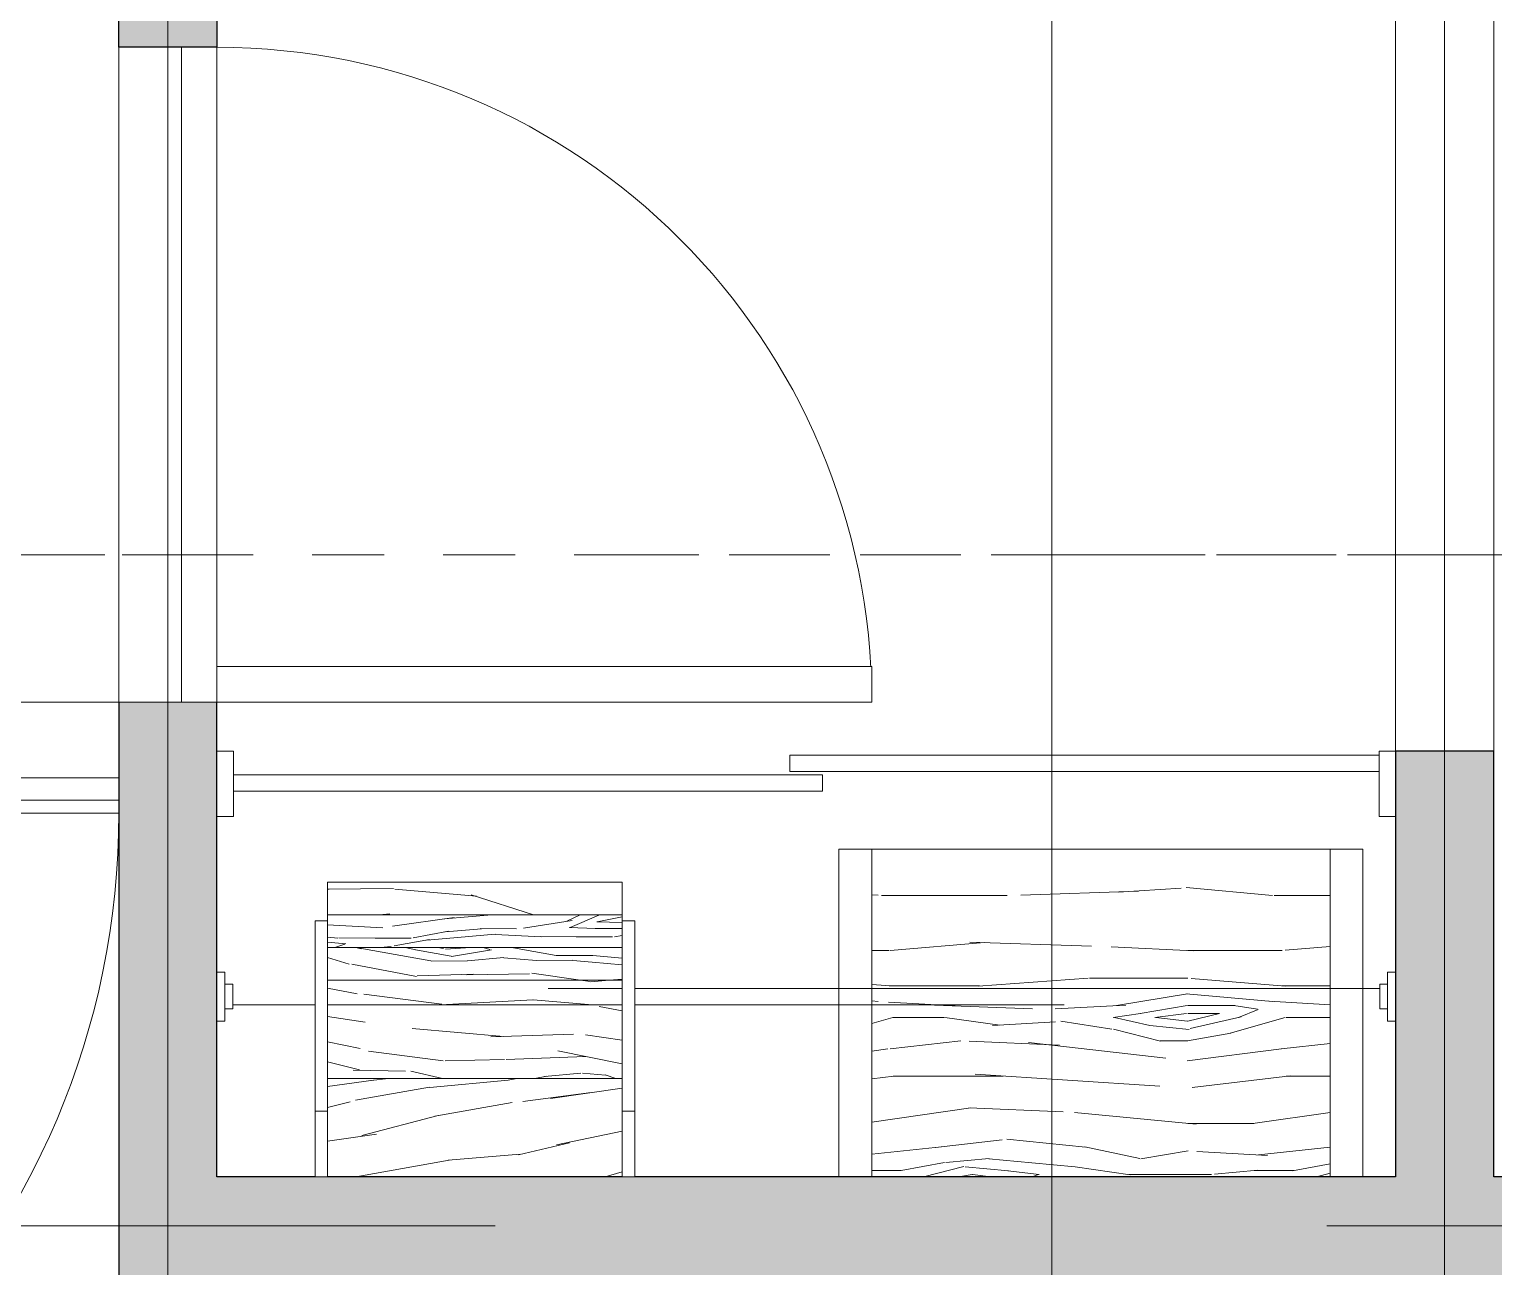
# Model space of a CAD drawing. Header units: metres. Extents: x -54 to 264, y -14 to 31.
# Drawn here: x 38.434 to 40.671, y 7.913 to 9.803 of the extents above; entities that cross this region are included whole.
import ezdxf
from ezdxf.enums import TextEntityAlignment as Align

# ---------------------------------------------------------------- set-up
doc = ezdxf.new("R2010")
doc.units = ezdxf.units.M
doc.header["$LTSCALE"] = 0.001
for name, pattern in [('CENTERX2', [101.6, 63.5, -12.7, 12.7, -12.7]), ('DIVIDEX2', [63.5, 25.4, -12.7, 0, -12.7, 0, -12.7]), ('HIDDENX2', [19.05, 12.7, -6.35])]:
    doc.linetypes.add(name, pattern=pattern)
doc.layers.get('0').update_dxf_attribs({"lineweight": 13, "true_color": 0x000000})
for name, color, linetype, lineweight, true_color in [('Jach-Anotaciones-CalidaddeLínea  0.13', 7, 'Continuous', 13, 0x000000), ('Jach-Anotaciones-CalidaddeLínea 0.09', 7, 'Continuous', 9, 0x000000), ('Jach-Anotaciones-Hatch-Lum30%', 7, 'Continuous', 9, 0xb3b3b3), ('Jach-Anotaciones-Hatch-Lum50%', 9, 'Continuous', 13, 0x808080), ('Jach-Anotaciones-Hatch-Lum80%', 250, 'Continuous', 13, 0x333333), ('JACH-Anotaciones-Lineas-CORTE', 7, 'DIVIDEX2', 18, 0x000000), ('JACH-Anotaciones-Lineas-CORTE @ 0.05', 7, 'DIVIDEX2', 18, 0x000000), ('JACH-Anotaciones-Lineas-CORTE @ 0.075', 7, 'DIVIDEX2', 18, 0x000000), ('JACH-Anotaciones-Lineas-EJES', 7, 'CENTERX2', 9, 0x666666), ('Jach-Anotaciones-LineasDetalle0.09mm', 7, 'Continuous', 15, 0x000000), ('Jach-Anotaciones-LineasDetalle0.15mm', 7, 'Continuous', 15, 0x000000), ('Jach-Anotaciones-LineasDetalle0.18mm', 7, 'Continuous', 18, 0x000000), ('Jach-Anotaciones-LineasDetalle0.20mm', 7, 'Continuous', 20, 0x000000), ('JACH-Arq-Lineas-Proyeccion', 250, 'HIDDENX2', 13, 0x333333), ('JACH-Arq-Líneas-ProyeccionCerramientos', 7, 'HIDDENX2', 13, 0x000000), ('JACH-Arq-Muros01-Carga', 7, 'Continuous', 25, 0x000000), ('JACH-Arq-Puertas01-', 7, 'Continuous', 13, 0x404040)]:
    doc.layers.add(name, color=color, linetype=linetype, lineweight=lineweight, true_color=true_color)
doc.styles.add('01c-Arial-JACH(3mm)', font='arial.ttf', dxfattribs={"height": 3})
pattern_1 = [(164.6952, (-15.714964, -62.09431), (-2.945006925, 0.759562067), [0.0559015, -5.534268]), (175, (-15.7689, -62.07956), (-0.5416752, -0.4545195), [0.055, -0.445]), (193.4349, (-15.82367, -62.07476), (-1.03977272, -0.4109408), [0.047434, -1.5337045]), (347.875, (-15.86981, -62.085784), (-3.443103836, 0.80314161), [0.0403115, -3.9908175]), (349.8056, (-15.830398, -62.09425), (-4.93739616, 0.933873713), [0.055227, -5.4674535]), (9.0362, (-15.77604, -62.10403), (1.5378701, 0.36736274), [0.0618465, -1.999706]), (184.4623, (-15.75481, -62.09083), (-2.53406492, -0.28020703), [0.030414, -3.0109675]), (168.6598, (-15.785133, -62.09319), (3.941200555, -0.84672108), [0.045277, -4.4824155]), (0.7106, (-15.829526, -62.08429), (4.526453783, 0.105897187), [0.0502495, -4.9746885]), (343.6901, (-15.77928, -62.08367), (-1.948812, 0.67240769), [0.025495, -2.5240145]), (169.8056, (-15.6697, -62.093253), (4.93739616, -0.933873713), [0.055227, -5.4674535]), (163.6901, (-15.72405, -62.08348), (1.948812, -0.67240769), [0.05099, -2.4985195]), (175, (-15.773, -62.06916), (-0.5416752, -0.4545195), [0.06, -0.44]), (195.556, (-15.832764, -62.06393), (-2.577643232, -0.778303267), [0.04272, -4.229282]), (178.8141, (-15.87392, -62.075386), (-7.016940697, 0.111989771), [0.0751665, -7.4414815]), (169.8056, (-15.94907, -62.07383), (4.93739616, -0.933873713), [0.055227, -5.4674535]), (175, (-16.0034, -62.06406), (-0.5416752, -0.4545195), [0.055, -0.445]), (180.1944, (-15.56012, -62.10284), (-5.024551487, -0.062316228), [0.055227, -5.4674535]), (169.8056, (-15.615344, -62.10303), (4.93739616, -0.933873713), [0.055227, -5.4674535]), (175, (-15.561, -62.1128), (-0.5416752, -0.4545195), [0.03, -0.47]), (180.1944, (-15.590875, -62.110188), (-5.024551487, -0.062316228), [0.055227, -5.4674535]), (175, (-15.6461, -62.1104), (-0.5416752, -0.4545195), [0.05, -0.45]), (185.3048, (-15.69591, -62.106017), (3.03216222, 0.236627526), [0.0559015, -5.534268]), (180.1944, (-15.751574, -62.111186), (-5.024551487, -0.062316228), [0.055227, -5.4674535]), (169.8056, (-15.8068, -62.111373), (4.93739616, -0.933873713), [0.055227, -5.4674535]), (169.8056, (-15.861155, -62.1016), (4.93739616, -0.933873713), [0.055227, -5.4674535]), (166.8699, (-15.91551, -62.091824), (2.94500614, -0.759564247), [0.0707105, -3.464823]), (175, (-15.98437, -62.07576), (-0.5416752, -0.4545195), [0.075, -0.425]), (162.4712, (-15.9383, -61.778646), (-2.44690905, 0.715986522), [0.0460975, -4.5636745]), (169.2894, (-15.98226, -61.76476), (4.439297926, -0.89029882), [0.0502495, -4.9746885]), (183.1301, (-15.9383, -61.778646), (-3.032161826, -0.23662981), [0.0353555, -3.5001785]), (184.4623, (-15.9736, -61.78058), (-2.53406492, -0.28020703), [0.0608275, -2.9805535]), (175, (-15.53615, -61.8289), (-0.5416752, -0.4545195), [0.06, -0.44]), (165.5377, (-15.59592, -61.82366), (2.44690934, -0.71598581), [0.030414, -3.0109675]), (16.8014, (-15.62537, -61.81606), (-1.53787005, -0.36736368), [0.026926, -2.6656565]), (7.9946, (-15.599595, -61.80828), (-4.570032161, -0.603992616), [0.0667085, -6.6041235]), (167.875, (-15.99309, -61.77385), (3.443103836, -0.80314161), [0.0403115, -3.9908175]), (182.125, (-15.99309, -61.77385), (-3.53025943, -0.193051377), [0.0403115, -3.9908175]), (175, (-15.5353, -61.8189), (-0.5416752, -0.4545195), [0.04, -0.46]), (9.0362, (-15.57513, -61.81544), (1.5378701, 0.36736274), [0.041231, -2.020322]), (171.6335, (-15.646167, -61.82428), (7.925978898, -1.195348722), [0.085147, -8.4295465]), (172.7094, (-15.730408, -61.811891), (11.910758755, -1.5439641523), [0.1251, -12.384896]), (178.1798, (-15.854497, -61.796016), (-8.511232665, 0.242730948), [0.090139, -8.9237395]), (184.4623, (-15.94459, -61.79315), (-2.53406492, -0.28020703), [0.0912415, -2.95014]), (185.3048, (-15.53223, -61.78406), (3.03216222, 0.236627526), [0.0559015, -5.534268]), (190.9454, (-15.58789, -61.789226), (2.035967326, 0.323785803), [0.072801, -3.567254]), (175, (-15.65937, -61.80305), (-0.5416752, -0.4545195), [0.065, -0.435]), (166.8699, (-15.72412, -61.797384), (2.94500614, -0.759564247), [0.0707105, -3.464823]), (178.5763, (-15.792982, -61.78132), (-7.515038028, 0.155575374), [0.080156, -7.9354535]), (166.2538, (-15.873113, -61.77933), (-3.443103058, 0.80314451), [0.0657645, -6.5107085]), (160.9638, (-15.937, -61.7637), (1.45071453, -0.62883002), [0.0618465, -1.999706]), (175, (-15.99546, -61.74353), (-0.5416752, -0.4545195), [0.035, -0.465]), (349.8056, (-15.646167, -61.82428), (-4.93739616, 0.933873713), [0.1104535, -5.412227]), (170.2364, (-15.5392, -61.863754), (5.435493808, -0.977449758), [0.120416, -5.9003815]), (175, (-15.65787, -61.84333), (-0.5416752, -0.4545195), [0.115, -0.385]), (179.0856, (-15.772435, -61.83331), (-6.518843315, 0.068416912), [0.1403565, -6.8774775]), (175, (-15.91277, -61.83107), (-0.5416752, -0.4545195), [0.125, -0.375]), (182.125, (-15.53005, -61.759153), (-3.53025943, -0.193051377), [0.120934, -3.910195]), (181.3402, (-15.6509, -61.76364), (-4.028356435, -0.14947519), [0.090554, -4.4371385]), (172.5104, (-15.741429, -61.765755), (10.91456277, -1.456819395), [0.1151085, -11.395756]), (168.4802, (-15.855555, -61.750752), (12.8197973776, -2.6273164573), [0.176139, -17.437776]), (178.0128, (-15.558375, -62.082917), (-9.009330339, 0.2863022916), [0.0951315, -9.4180175]), (166.8699, (-15.65345, -62.07962), (2.94500614, -0.759564247), [0.106066, -3.429468]), (172.6141, (-15.756742, -62.055523), (11.4126621684, -1.5003798315), [0.120104, -11.890308]), (185.6197, (-15.87585, -62.040084), (5.56622614, 0.516842209), [0.081394, -8.058016]), (175, (-15.95685, -62.04805), (-0.5416752, -0.4545195), [0.1, -0.4]), (171.8202, (-15.563604, -62.142688), (8.424077703, -1.2389167225), [0.090139, -8.9237395]), (181.009, (-15.652826, -62.129863), (5.024551208, 0.062318306), [0.095525, -9.4569615]), (181.7098, (-15.748336, -62.131545), (4.526454243, 0.105893415), [0.085586, -8.473035]), (169.2894, (-15.833884, -62.1341), (4.439297926, -0.89029882), [0.100499, -4.924439]), (162.9052, (-15.932632, -62.11542), (4.395719409, -1.388398833), [0.071589, -7.0873215]), (184.4623, (-16.00106, -62.09438), (-2.53406492, -0.28020703), [0.0608275, -2.9805535]), (178.8141, (-15.555324, -62.04805), (-7.016940697, 0.111989771), [0.0751665, -7.4414815]), (162.1957, (-15.630475, -62.046494), (6.344530529, -2.060807961), [0.112805, -11.167709]), (175, (-15.7379, -62.012), (-0.5416752, -0.4545195), [0.125, -0.375]), (180.4403, (-15.862402, -62.001108), (5.5226485775, 0.0187374486), [0.105475, -10.4420365]), (181.7098, (-15.967874, -62.001918), (4.526454243, 0.105893415), [0.085586, -8.473035]), (175, (-15.56665, -62.17755), (-0.5416752, -0.4545195), [0.085, -0.415]), (183.1301, (-15.65133, -62.17015), (-3.032161826, -0.23662981), [0.1414215, -3.3941125]), (172.6141, (-15.792541, -62.177869), (11.4126621684, -1.5003798315), [0.120104, -11.890308]), (169.4725, (-15.911649, -62.162429), (-10.3728900808, 1.9113227895), [0.155724, -15.4166875]), (181.8428, (-15.526999, -61.724286), (8.554810709, 0.255374896), [0.125897, -12.4637815]), (175, (-15.65283, -61.72833), (-0.5416752, -0.4545195), [0.14, -0.36]), (171.3478, (-15.792298, -61.716133), (15.3538631005, -2.3471024252), [0.235478, -23.3123455]), (175, (-15.54225, -61.8986), (-0.5416752, -0.4545195), [0.12, -0.38]), (179.7636, (-15.661794, -61.88816), (-5.522648813, -0.018736505), [0.120416, -5.9003815]), (173.1524, (-15.782209, -61.887665), (14.899343078, -1.8054306911), [0.1550805, -15.352982]), (172.2737, (-15.936184, -61.869175), (9.91836943, -1.369652806), [0.105119, -10.406779]), (169.8056, (-15.549223, -61.978316), (4.93739616, -0.933873713), [0.1104535, -5.412227]), (175, (-15.65793, -61.95877), (-0.5416752, -0.4545195), [0.16, -0.34]), (176.9092, (-15.817324, -61.944822), (-14.4884015677, 0.7656488042), [0.1500835, -14.8582475]), (178.5763, (-15.96719, -61.93673), (-7.515038028, 0.155575374), [0.080156, -7.9354535])]

# ---------------------------------------------------------------- blocks, each defined once
blk = doc.blocks.new('*U70')
at = {"lineweight": 0, "ltscale": 100}
blk.add_wipeout([(-0.075, 0.17), (-0.075, -0.02), (1.125, -0.02), (1.125, 0.17)], dxfattribs=at).dxf.layer = 'Jach-Anotaciones-Hatch-Lum50%'
at = {"lineweight": 0}
blk.add_arc((-0.075, 0), 1.2, 270, 360, dxfattribs=at)
at = {"lineweight": 30}
blk.add_wipeout([(-0.021, 0), (-0.021, -1.2), (-0.075, -1.2), (-0.075, 0)], dxfattribs=at)
blk.add_lwpolyline([(-0.021, 0), (-0.021, -1.2), (-0.075, -1.2), (-0.075, 0)], close=True)
at = {"layer": 'Jach-Anotaciones-Hatch-Lum50%', "color": 9}
blk.add_lwpolyline([(-0.075, 0.054), (1.125, 0.054), (1.125, 0), (-0.075, 0)], close=True, dxfattribs=at)
blk = doc.blocks.new('*U66')
at = {"lineweight": 0, "ltscale": 100}
blk.add_wipeout([(-0.095, 0), (0.095, 0), (0.095, -1), (-0.095, -1)], dxfattribs=at).dxf.layer = 'Jach-Anotaciones-Hatch-Lum50%'
at = {"lineweight": 0}
blk.add_arc((0.075, 0), 1, 270, 360, dxfattribs=at)
at = {"lineweight": 30}
blk.add_wipeout([(0.075, -0.054), (1.075, -0.054), (1.075, 0), (0.075, 0)], dxfattribs=at)
blk.add_lwpolyline([(0.075, -0.054), (1.075, -0.054), (1.075, 0), (0.075, 0)], close=True)
at = {"layer": 'Jach-Anotaciones-Hatch-Lum50%', "color": 9}
blk.add_lwpolyline([(0.021, 0), (0.021, -1), (0.075, -1), (0.075, 0)], close=True, dxfattribs=at)
blk = doc.blocks.new('*U298')
at = {"linetype": 'DIVIDEX2', "lineweight": 0, "ltscale": 100}
blk.add_lwpolyline([(-772.495, 0), (50.688, 0)], dxfattribs=at)
at = {"lineweight": 0, "ltscale": 100, "style": '01c-Arial-JACH(3mm)'}
for tag, p in [('JACH-SECCIONMURO', (-777.995, 2.109)), ('NO.DEPLANO', (-777.995, -1.994))]:
    blk.add_attdef(tag, text='', height=3, dxfattribs=at).set_placement(p, align=Align.MIDDLE_CENTER)
blk = doc.blocks.new('*U645')
at = {"layer": 'JACH-Anotaciones-Lineas-CORTE @ 0.05', "xscale": 0.05, "yscale": 0.05, "zscale": 0.05}
blk.add_blockref('*U298', (50.9401, 9), dxfattribs=at)
at = {"layer": 'JACH-Anotaciones-Lineas-CORTE @ 0.075', "xscale": 0.075, "yscale": 0.075, "zscale": 0.075}
blk.add_blockref('*U298', (50.9401, 9), dxfattribs=at)

msp = doc.modelspace()

# ---------------------------------------------------------------- hatches: boundary and pattern name
at = {"layer": 'Jach-Anotaciones-Hatch-Lum50%', "ltscale": 100}
h = msp.add_hatch(dxfattribs=at)
h.set_pattern_fill('WOOD7', color=256, scale=0.6, angle=360, pattern_type=2)
h.set_pattern_definition([(349.6952, (96.18607, 24.843796), (3.600000577, -0.599996925), [0.067082, -6.6411216]), (360, (96.2521, 24.8318), (0.6, 0.6), [0.066, -0.534]), (18.4349, (96.31807, 24.8318), (1.20000026, 0.59999904), [0.056921, -1.8404454]), (172.875, (96.37207, 24.849796), (4.20000023, -0.59999897), [0.048374, -4.788981]), (174.8056, (96.32407, 24.855796), (6.0000004, -0.599997135), [0.0662724, -6.560944]), (194.0362, (96.25807, 24.8618), (-1.80000033, -0.59999883), [0.074216, -2.399647]), (9.4623, (96.23407, 24.8438), (3.00000046, 0.59999888), [0.036497, -3.613161]), (353.6598, (96.27007, 24.849796), (-4.79999964, 0.60000095), [0.0543324, -5.3788986]), (185.7106, (96.32407, 24.843796), (-5.399999654, -0.60000079), [0.0602994, -5.969626]), (168.6901, (96.26407, 24.8378), (2.40000045, -0.59999858), [0.030594, -3.0288174]), (354.8056, (96.13207, 24.837796), (-6.0000004, 0.599997135), [0.0662724, -6.560944]), (348.6901, (96.19807, 24.8318), (-2.40000045, 0.59999858), [0.061188, -2.9982234]), (360, (96.2581, 24.8198), (0.6, 0.6), [0.072, -0.528]), (20.556, (96.33007, 24.819796), (3.00000111, 1.1999976), [0.051264, -5.0751384]), (3.8141, (96.378072, 24.837796), (8.399999605, 0.600003674), [0.0902, -8.929778]), (354.8056, (96.46807, 24.843796), (-6.0000004, 0.599997135), [0.0662724, -6.560944]), (360, (96.5341, 24.8378), (0.6, 0.6), [0.066, -0.534]), (5.1944, (96.00007, 24.837796), (6.0000004, 0.599997135), [0.0662724, -6.560944]), (354.8056, (96.06607, 24.843796), (-6.0000004, 0.599997135), [0.0662724, -6.560944]), (360, (96.0001, 24.8498), (0.6, 0.6), [0.036, -0.564]), (5.1944, (96.03607, 24.849796), (6.0000004, 0.599997135), [0.0662724, -6.560944]), (360, (96.1021, 24.8558), (0.6, 0.6), [0.06, -0.54]), (10.3048, (96.16207, 24.855796), (-3.600000577, -0.599996925), [0.067082, -6.6411216]), (5.1944, (96.22807, 24.867796), (6.0000004, 0.599997135), [0.0662724, -6.560944]), (354.8056, (96.29407, 24.873796), (-6.0000004, 0.599997135), [0.0662724, -6.560944]), (354.8056, (96.36007, 24.867796), (-6.0000004, 0.599997135), [0.0662724, -6.560944]), (351.8699, (96.42607, 24.8618), (-3.59999987, 0.59999961), [0.0848526, -4.1577876]), (360, (96.5101, 24.8498), (0.6, 0.6), [0.09, -0.51]), (347.4712, (96.48607, 24.489796), (3.00000019, -0.59999976), [0.055317, -5.4764094]), (354.2894, (96.54007, 24.477796), (-5.399999654, 0.60000079), [0.0602994, -5.969626]), (8.1301, (96.48607, 24.4898), (3.59999987, 0.59999961), [0.0424266, -4.200214]), (9.4623, (96.52807, 24.4958), (3.00000046, 0.59999888), [0.072993, -3.576664]), (360, (96.0001, 24.5078), (0.6, 0.6), [0.072, -0.528]), (350.5377, (96.07207, 24.5078), (-3.00000046, 0.59999888), [0.036497, -3.613161]), (201.8014, (96.10807, 24.5018), (1.80000016, 0.59999995), [0.032311, -3.198788]), (192.9946, (96.078072, 24.489796), (5.40000046, 1.199998547), [0.08005, -7.924948]), (352.875, (96.55207, 24.489796), (-4.20000023, 0.59999897), [0.048374, -4.788981]), (7.125, (96.55207, 24.489796), (4.20000023, 0.59999897), [0.048374, -4.788981]), (360, (96.0001, 24.4958), (0.6, 0.6), [0.048, -0.552]), (194.0362, (96.04807, 24.4958), (-1.80000033, -0.59999883), [0.049477, -2.4243864]), (356.6335, (96.132072, 24.513796), (-9.599999593, 0.600006578), [0.1021764, -10.115456]), (357.7094, (96.234072, 24.507796), (-14.4000000775, 0.599997452), [0.15012, -14.861875]), (3.1798, (96.384072, 24.501796), (10.200000302, 0.599994625), [0.108167, -10.7084874]), (9.4623, (96.49207, 24.5078), (3.00000046, 0.59999888), [0.10949, -3.540168]), (10.3048, (96.00007, 24.453796), (-3.600000577, -0.599996925), [0.067082, -6.6411216]), (15.9454, (96.06607, 24.4658), (-2.40000008, -0.59999993), [0.087361, -4.280705]), (360, (96.1501, 24.4898), (0.6, 0.6), [0.078, -0.522]), (351.8699, (96.22807, 24.4898), (-3.59999987, 0.59999961), [0.0848526, -4.1577876]), (3.5763, (96.312072, 24.477796), (9.000000393, 0.59999443), [0.096187, -9.522544]), (351.2538, (96.408072, 24.483796), (4.199999602, -0.600002518), [0.0789174, -7.81285]), (345.9638, (96.48607, 24.4718), (-1.80000033, 0.59999883), [0.074216, -2.399647]), (360, (96.5581, 24.4538), (0.6, 0.6), [0.042, -0.558]), (174.8056, (96.13207, 24.513796), (6.0000004, -0.599997135), [0.132544, -6.4946724]), (355.2364, (96.00007, 24.549796), (-6.600000568, 0.59999492), [0.144499, -7.080458]), (360, (96.1441, 24.5378), (0.6, 0.6), [0.138, -0.462]), (4.0856, (96.282072, 24.537796), (7.80000009, 0.59999768), [0.168428, -8.252973]), (360, (96.4501, 24.5498), (0.6, 0.6), [0.15, -0.45]), (7.125, (96.00007, 24.423796), (4.20000023, 0.59999897), [0.145121, -4.692234]), (6.3402, (96.14407, 24.441796), (4.79999964, 0.60000095), [0.108665, -5.324566]), (357.5104, (96.252072, 24.453796), (-13.199999688, 0.600010719), [0.13813, -13.674907]), (353.4802, (96.390072, 24.447796), (-15.5999998745, 1.799999715), [0.211367, -20.925331]), (3.0128, (96.000072, 24.813796), (10.800000007, 0.600002463), [0.114158, -11.301621]), (351.8699, (96.11407, 24.8198), (-3.59999987, 0.59999961), [0.127279, -4.1153616]), (357.6141, (96.240072, 24.801796), (-13.800000314, 0.599989662), [0.144125, -14.2683696]), (10.6197, (96.384072, 24.795796), (-6.599999043, -1.20000485), [0.097673, -9.669619]), (360, (96.4801, 24.8138), (0.6, 0.6), [0.12, -0.48]), (356.8202, (96.000072, 24.885796), (-10.200000302, 0.599994625), [0.108167, -10.7084874]), (6.009, (96.108072, 24.879796), (-5.99999985, -0.59999959), [0.11463, -11.348354]), (6.7098, (96.222072, 24.891796), (-5.400000599, -0.599996329), [0.102703, -10.167642]), (354.2894, (96.32407, 24.903796), (-5.399999654, 0.60000079), [0.120599, -5.909327]), (347.9052, (96.444072, 24.891796), (-5.39999916, 1.20000404), [0.085907, -8.504786]), (9.4623, (96.52807, 24.8738), (3.00000046, 0.59999888), [0.072993, -3.576664]), (3.8141, (96.000072, 24.771796), (8.399999605, 0.600003674), [0.0902, -8.929778]), (347.1957, (96.090072, 24.777796), (-7.799998708, 1.800004433), [0.135366, -13.401251]), (360, (96.2221, 24.7478), (0.6, 0.6), [0.15, -0.45]), (5.4403, (96.372072, 24.747796), (-6.600000187, -0.599996023), [0.12657, -12.530444]), (6.7098, (96.498072, 24.759796), (-5.400000599, -0.599996329), [0.102703, -10.167642]), (360, (96.0001, 24.9278), (0.6, 0.6), [0.102, -0.498]), (8.1301, (96.10207, 24.9278), (3.59999987, 0.59999961), [0.169706, -4.072935]), (357.6141, (96.270072, 24.951796), (-13.800000314, 0.599989662), [0.144125, -14.2683696]), (354.4725, (96.414072, 24.945796), (12.6000010316, -1.199991228), [0.186869, -18.500025]), (6.8428, (96.000072, 24.381796), (-10.199999619, -1.200004799), [0.1510764, -14.956538]), (360, (96.1501, 24.3998), (0.6, 0.6), [0.168, -0.432]), (356.3478, (96.318072, 24.399796), (-18.6000005653, 1.199992379), [0.2825736, -27.9748146]), (360, (96.0001, 24.5918), (0.6, 0.6), [0.144, -0.456]), (4.7636, (96.14407, 24.591796), (6.600000568, 0.59999492), [0.144499, -7.080458]), (358.1524, (96.288072, 24.603796), (-18.0000002786, 0.599996604), [0.1860966, -18.4235784]), (357.2737, (96.474072, 24.597796), (-12.000000177, 0.59999761), [0.126143, -12.488135]), (354.8056, (96.00007, 24.687796), (-6.0000004, 0.599997135), [0.132544, -6.4946724]), (360, (96.1321, 24.6758), (0.6, 0.6), [0.192, -0.408]), (1.9092, (96.324072, 24.675796), (17.399999419, 0.6000145446), [0.1801, -17.829897]), (3.5763, (96.504072, 24.681796), (9.000000393, 0.59999443), [0.096187, -9.522544])])
h.paths.add_polyline_path([(39.7209, 8.05), (40.4209, 8.05), (40.4209, 8.55), (39.7209, 8.55)])
at = {"layer": 'Jach-Anotaciones-Hatch-Lum80%', "ltscale": 100}
h = msp.add_hatch(color=256, dxfattribs=at)
h.dxf.hatch_style = 1
h.paths.add_polyline_path([(38.7209, 9.85), (38.7209, 9.775), (38.5709, 9.775), (38.5709, 9.85), (38.5709, 11.8), (38.5709, 12.675), (38.7209, 12.675), (38.7209, 11.95), (40.5209, 11.95), (40.5209, 12.6), (40.6709, 12.6), (40.6709, 11.95), (44.2209, 11.95), (44.2209, 12.6), (44.5209, 12.6), (44.5209, 12.45), (44.3709, 12.45), (44.3709, 10), (44.5209, 10), (44.5209, 9.85), (44.2209, 9.85), (44.2209, 11.8), (40.6709, 11.8), (40.6709, 9.85), (40.5209, 9.85), (40.5209, 11.8), (38.7209, 11.8), (38.7209, 10), (39.7209, 10), (39.7209, 9.85)])
h = msp.add_hatch(color=256, dxfattribs=at)
h.dxf.hatch_style = 1
h.paths.add_polyline_path([(44.2209, 8.7), (44.2209, 8.05), (40.6709, 8.05), (40.6709, 8.7), (40.5209, 8.7), (40.5209, 8.05), (38.7209, 8.05), (38.7209, 8.775), (38.5709, 8.775), (38.5709, 7.9), (39.9209, 7.9), (39.9209, 6.7), (38.5709, 6.7), (38.5709, 6.55), (40.0709, 6.55), (40.0709, 7.9), (41.2709, 7.9), (41.2709, 6.55), (41.4209, 6.55), (41.4209, 7.9), (44.2209, 7.9), (44.2209, 5.4), (42.4709, 5.4), (42.4709, 6.7), (42.3209, 6.7), (42.3209, 4.55), (42.4709, 4.55), (42.4709, 5.25), (44.2209, 5.25), (44.2209, 2.8), (42.3209, 2.8), (42.3209, 2.65), (44.2209, 2.65), (44.2209, 0.2), (37.3709, 0.2), (37.3709, 2.65), (37.3709, 2.8), (37.3709, 4.6), (38.7209, 4.6), (38.7209, 5.4), (38.5709, 5.4), (38.5709, 5.325), (38.5709, 4.75), (37.3709, 4.75), (37.3709, 8.775), (37.2209, 8.775), (37.2209, 8.05), (32.8209, 8.05), (32.8209, 8.775), (32.6709, 8.775), (32.6709, 8.625), (32.6709, 7.2), (32.9709, 7.2), (32.9709, 7.9), (37.2209, 7.9), (37.2209, 0.05), (44.3709, 0.05), (44.3709, 8.55), (45.2709, 8.55), (45.2709, 8.7)])

# ---------------------------------------------------------------- linework, layer by layer
at = {"layer": 'Jach-Anotaciones-CalidaddeLínea 0.09', "ltscale": 100}
for points in [[(39.7209, 8.55), (39.6709, 8.55), (39.6709, 8.05), (39.7209, 8.05)], [(39.7209, 8.05), (40.4209, 8.05), (40.4209, 8.55), (39.7209, 8.55)], [(40.4209, 8.55), (40.4709, 8.55), (40.4709, 8.05), (40.4209, 8.05)]]:
    msp.add_lwpolyline(points, close=True, dxfattribs=at)
at = {"layer": 'JACH-Anotaciones-Lineas-EJES', "ltscale": 100}
for points in [[(39.9959, -2.375), (39.9959, 25.89)], [(40.5959, -2.4024), (40.5959, 25.8879)]]:
    msp.add_lwpolyline(points, dxfattribs=at)
at = {"layer": 'Jach-Anotaciones-LineasDetalle0.09mm', "ltscale": 100}
for points in [[(38.7209, 8.7), (38.7459, 8.7), (38.7459, 8.6), (38.7209, 8.6)], [(40.5209, 8.7), (40.4959, 8.7), (40.4959, 8.6), (40.5209, 8.6)]]:
    msp.add_lwpolyline(points, close=True, dxfattribs=at)
at = {"layer": 'Jach-Anotaciones-LineasDetalle0.18mm', "ltscale": 100}
for points in [[(39.5959, 8.694), (40.4959, 8.694), (40.4959, 8.669), (39.5959, 8.669)], [(39.6459, 8.664), (38.7459, 8.664), (38.7459, 8.639), (39.6459, 8.639)]]:
    msp.add_lwpolyline(points, close=True, dxfattribs=at)
at = {"layer": 'JACH-Arq-Lineas-Proyeccion', "linetype": 'HIDDENX2', "ltscale": 100}
for points in [[(38.7329, 8.2875), (38.7329, 8.3625), (38.7209, 8.3625), (38.7209, 8.2875)], [(38.7449, 8.3063), (38.7449, 8.3438), (38.7329, 8.3438), (38.7329, 8.3063)], [(40.4969, 8.3063), (40.4969, 8.3438), (40.5089, 8.3438), (40.5089, 8.3063)], [(40.5089, 8.2875), (40.5089, 8.3625), (40.5209, 8.3625), (40.5209, 8.2875)]]:
    msp.add_lwpolyline(points, close=True, dxfattribs=at)
at = {"layer": 'JACH-Arq-Lineas-Proyeccion', "ltscale": 100}
msp.add_lwpolyline([(40.4969, 8.3375), (38.7449, 8.3375), (38.7449, 8.3125), (40.4969, 8.3125)], close=True, dxfattribs=at)
at = {"layer": 'JACH-Arq-Líneas-ProyeccionCerramientos', "lineweight": 0, "ltscale": 100}
msp.add_lwpolyline([(40.5209, 9.85), (40.6709, 9.85), (40.6709, 8.7), (40.5209, 8.7)], close=True, dxfattribs=at)
at = {"layer": 'JACH-Arq-Muros01-Carga', "color": 3, "ltscale": 100}
msp.add_lwpolyline([(44.5209, 9.85), (44.2209, 9.85), (44.2209, 11.8), (40.6709, 11.8), (40.6709, 9.85), (40.5209, 9.85), (40.5209, 11.8), (38.7209, 11.8), (38.7209, 10), (39.7209, 10), (39.7209, 9.85), (38.7209, 9.85), (38.7209, 9.775), (38.5709, 9.775), (38.5709, 9.85), (38.5709, 11.8), (38.5709, 12.675)], dxfattribs=at)
at = {"layer": 'JACH-Arq-Puertas01-', "lineweight": 0, "ltscale": 100}
for points in [[(39.5959, 8.694), (40.4959, 8.694), (40.4959, 8.669), (39.5959, 8.669)], [(38.7459, 8.664), (39.6459, 8.664), (39.6459, 8.639), (38.7459, 8.639)]]:
    msp.add_lwpolyline(points, close=True, dxfattribs=at)

# ---------------------------------------------------------------- next in the draw order: block references
at = {"layer": 'JACH-Arq-Puertas01-', "ltscale": 100}
msp.add_blockref('*U70', (37.4459, 8.605), dxfattribs=at)

# ---------------------------------------------------------------- next in the draw order: linework, layer by layer
at = {"layer": 'JACH-Anotaciones-Lineas-EJES', "ltscale": 100}
msp.add_lwpolyline([(22.6359, 7.975), (52.1472, 7.975)], dxfattribs=at)
at = {"layer": 'JACH-Arq-Líneas-ProyeccionCerramientos', "lineweight": 0, "ltscale": 100}
msp.add_lwpolyline([(37.3709, 8.625), (38.5709, 8.625)], dxfattribs=at)
at = {"layer": 'JACH-Arq-Muros01-Carga', "color": 3, "ltscale": 100}
msp.add_lwpolyline([(44.3709, 0.05), (44.3709, 8.55), (45.2709, 8.55), (45.2709, 8.7), (44.2209, 8.7), (44.2209, 8.05), (40.6709, 8.05), (40.6709, 8.7), (40.5209, 8.7), (40.5209, 8.05), (38.7209, 8.05), (38.7209, 8.775), (38.5709, 8.775), (38.5709, 7.9)], dxfattribs=at)

# ---------------------------------------------------------------- next in the draw order: block references
at = {"layer": 'JACH-Arq-Puertas01-', "ltscale": 100, "xscale": -1, "rotation": 180}
msp.add_blockref('*U66', (38.6459, 8.775), dxfattribs=at)

# ---------------------------------------------------------------- next in the draw order: wipeouts: each hides what was drawn before it
at = {"ltscale": 100}
for points in [[(38.8709, 8.4406), (38.8899, 8.4406), (38.8899, 8.05), (38.8709, 8.05)], [(39.3399, 8.4406), (39.3589, 8.4406), (39.3589, 8.05), (39.3399, 8.05)]]:
    msp.add_wipeout(points, dxfattribs=at).dxf.layer = 'Jach-Anotaciones-LineasDetalle0.09mm'

# ---------------------------------------------------------------- next in the draw order: hatches: boundary and pattern name
at = {"layer": 'Jach-Anotaciones-Hatch-Lum50%', "ltscale": 100}
h = msp.add_hatch(dxfattribs=at)
h.set_pattern_fill('WOOD7', color=256, scale=0.5, angle=535, pattern_type=2)
h.set_pattern_definition(pattern_1)
h.paths.add_polyline_path([(38.8899, 8.45), (38.8899, 8.5), (39.3399, 8.5), (39.3399, 8.45)])
h = msp.add_hatch(dxfattribs=at)
h.set_pattern_fill('WOOD7', color=256, scale=0.5, angle=185, pattern_type=2)
h.set_pattern_definition([(174.6952, (-15.647854, -62.12133), (-3.03216222, 0.236627526), [0.0559015, -5.534268]), (185, (-15.7035, -62.11616), (-0.4545195, -0.5416752), [0.055, -0.445]), (203.4349, (-15.7583, -62.12096), (-0.9526171, -0.58525232), [0.047434, -1.5337045]), (357.875, (-15.80183, -62.13982), (-3.53025943, 0.193051377), [0.0403115, -3.9908175]), (359.8056, (-15.761545, -62.141315), (-5.024551487, 0.062316228), [0.055227, -5.4674535]), (19.0362, (-15.70632, -62.1415), (1.45071453, 0.62883002), [0.0618465, -1.999706]), (194.4623, (-15.6877, -62.12482), (-2.44690934, -0.71598581), [0.030414, -3.0109675]), (178.6598, (-15.71715, -62.13241), (4.028356435, -0.14947519), [0.045277, -4.4824155]), (10.7106, (-15.762416, -62.131353), (4.439297926, 0.89029882), [0.0502495, -4.9746885]), (353.6901, (-15.71304, -62.12201), (-2.03596754, 0.32378465), [0.025495, -2.5240145]), (179.8056, (-15.60346, -62.112428), (5.024551487, -0.062316228), [0.055227, -5.4674535]), (173.6901, (-15.65869, -62.11224), (2.03596754, -0.32378465), [0.05099, -2.4985195]), (185, (-15.70937, -62.10664), (-0.4545195, -0.5416752), [0.06, -0.44]), (205.556, (-15.76914, -62.111865), (-2.403332096, -1.21408214), [0.04272, -4.229282]), (188.8141, (-15.80768, -62.130294), (-6.92978442, -1.10819057), [0.0751665, -7.4414815]), (179.8056, (-15.88196, -62.14181), (5.024551487, -0.062316228), [0.055227, -5.4674535]), (185, (-15.9372, -62.1416), (-0.4545195, -0.5416752), [0.055, -0.445]), (190.1944, (-15.49388, -62.10284), (-4.93739616, -0.933873713), [0.055227, -5.4674535]), (179.8056, (-15.548234, -62.112615), (5.024551487, -0.062316228), [0.055227, -5.4674535]), (185, (-15.493, -62.1128), (-0.4545195, -0.5416752), [0.03, -0.47]), (190.1944, (-15.522894, -62.115417), (-4.93739616, -0.933873713), [0.055227, -5.4674535]), (185, (-15.57725, -62.1252), (-0.4545195, -0.5416752), [0.05, -0.45]), (195.3048, (-15.62706, -62.12955), (2.945006925, 0.759562067), [0.0559015, -5.534268]), (190.1944, (-15.680978, -62.144305), (-4.93739616, -0.933873713), [0.055227, -5.4674535]), (179.8056, (-15.735332, -62.15408), (5.024551487, -0.062316228), [0.055227, -5.4674535]), (179.8056, (-15.79056, -62.15389), (5.024551487, -0.062316228), [0.055227, -5.4674535]), (176.8699, (-15.845785, -62.153705), (3.032161826, -0.23662981), [0.0707105, -3.464823]), (185, (-15.9164, -62.14984), (-0.4545195, -0.5416752), [0.075, -0.425]), (172.4712, (-15.922613, -61.84924), (-2.53406476, 0.28020778), [0.0460975, -4.5636745]), (179.2894, (-15.968314, -61.8432), (4.526453783, -0.105897187), [0.0502495, -4.9746885]), (193.1301, (-15.92261, -61.84924), (-2.94500614, -0.759564247), [0.0353555, -3.5001785]), (194.4623, (-15.957045, -61.85727), (-2.44690934, -0.71598581), [0.0608275, -2.9805535]), (185, (-15.51785, -61.8289), (-0.4545195, -0.5416752), [0.06, -0.44]), (175.5377, (-15.57762, -61.83412), (2.53406492, -0.28020703), [0.030414, -3.0109675]), (26.8014, (-15.60794, -61.83175), (-1.45071432, -0.62883093), [0.026926, -2.6656565]), (17.9946, (-15.583907, -61.81961), (-4.395720887, -1.388394367), [0.0667085, -6.6041235]), (177.875, (-15.977404, -61.854036), (3.53025943, -0.193051377), [0.0403115, -3.9908175]), (192.125, (-15.977404, -61.854036), (-3.443103836, -0.80314161), [0.0403115, -3.9908175]), (185, (-15.5187, -61.8189), (-0.4545195, -0.5416752), [0.04, -0.46]), (19.0362, (-15.55857, -61.82241), (1.45071453, 0.62883002), [0.041231, -2.020322]), (181.6335, (-15.626993, -61.843455), (8.013135596, 0.199143103), [0.085147, -8.4295465]), (182.7094, (-15.712105, -61.845882), (11.9979141277, 0.547773685), [0.1251, -12.384896]), (188.1798, (-15.837065, -61.851796), (-8.424077703, -1.2389167225), [0.090139, -8.9237395]), (194.4623, (-15.92629, -61.86462), (-2.44690934, -0.71598581), [0.0912415, -2.95014]), (195.3048, (-15.52177, -61.78406), (2.945006925, 0.759562067), [0.0559015, -5.534268]), (200.9454, (-15.57569, -61.798814), (1.948811593, 0.672408785), [0.072801, -3.567254]), (185, (-15.6437, -61.82484), (-0.4545195, -0.5416752), [0.065, -0.435]), (176.8699, (-15.70843, -61.8305), (3.032161826, -0.23662981), [0.0707105, -3.464823]), (188.5763, (-15.779037, -61.826642), (-7.427883095, -1.151760824), [0.080156, -7.9354535]), (176.2538, (-15.858297, -61.838596), (-3.530259167, 0.193054369), [0.0657645, -6.5107085]), (170.9638, (-15.92392, -61.8343), (1.5378701, -0.36736274), [0.0618465, -1.999706]), (185, (-15.985, -61.8246), (-0.4545195, -0.5416752), [0.035, -0.465]), (359.8056, (-15.626993, -61.843455), (-5.024551487, 0.062316228), [0.1104535, -5.412227]), (180.2364, (-15.514797, -61.863754), (5.522648813, -0.018736505), [0.120416, -5.9003815]), (185, (-15.6352, -61.86425), (-0.4545195, -0.5416752), [0.115, -0.385]), (189.0856, (-15.749774, -61.874273), (-6.431687909, -1.064607757), [0.1403565, -6.8774775]), (185, (-15.88837, -61.89644), (-0.4545195, -0.5416752), [0.125, -0.375]), (192.125, (-15.52395, -61.759153), (-3.443103836, -0.80314161), [0.120934, -3.910195]), (191.3402, (-15.642184, -61.784555), (-3.941200555, -0.84672108), [0.090554, -4.4371385]), (182.5104, (-15.73097, -61.80236), (11.00172007, 0.4606069), [0.1151085, -11.395756]), (178.4802, (-15.845968, -61.807403), (13.0812645645, -0.361267164), [0.176139, -17.437776]), (188.0128, (-15.495623, -62.082917), (-8.9221742384, -1.282501079), [0.0951315, -9.4180175]), (176.8699, (-15.589825, -62.09618), (3.032161826, -0.23662981), [0.106066, -3.429468]), (182.6141, (-15.695733, -62.090386), (11.4998164095, 0.5042022973), [0.120104, -11.890308]), (195.6197, (-15.815712, -62.095863), (5.39191395, 1.47555524), [0.081394, -8.058016]), (185, (-15.8941, -62.1178), (-0.4545195, -0.5416752), [0.1, -0.4]), (181.8202, (-15.490393, -62.142688), (8.511232665, 0.242730948), [0.090139, -8.9237395]), (191.009, (-15.580487, -62.14555), (4.937395525, 0.933875712), [0.095525, -9.4569615]), (191.7098, (-15.674253, -62.163793), (4.439299034, 0.890295187), [0.085586, -8.473035]), (179.2894, (-15.75806, -62.181163), (4.526453783, -0.105897187), [0.100499, -4.924439]), (172.9052, (-15.85855, -62.179917), (4.570031481, -0.60399727), [0.071589, -7.0873215]), (194.4623, (-15.92959, -62.171075), (-2.44690934, -0.71598581), [0.0608275, -2.9805535]), (188.8141, (-15.498673, -62.04805), (-6.92978442, -1.10819057), [0.0751665, -7.4414815]), (172.1957, (-15.572952, -62.059567), (6.605998401, -0.927783493), [0.112805, -11.167709]), (185, (-15.6847, -62.04425), (-0.4545195, -0.5416752), [0.125, -0.375]), (190.4403, (-15.809236, -62.055144), (5.4354934125, 0.977450646), [0.105475, -10.4420365]), (191.7098, (-15.912965, -62.074257), (4.439299034, 0.890295187), [0.085586, -8.473035]), (185, (-15.48734, -62.17755), (-0.4545195, -0.5416752), [0.085, -0.415]), (193.1301, (-15.57202, -62.18496), (-2.94500614, -0.759564247), [0.1414215, -3.3941125]), (182.6141, (-15.709743, -62.217089), (11.4998164095, 0.5042022973), [0.120104, -11.890308]), (179.4725, (-15.829723, -62.222567), (-10.547200292, 0.081052042), [0.155724, -15.4166875]), (191.8428, (-15.526999, -61.724286), (8.3804985264, 1.7370224675), [0.125897, -12.4637815]), (185, (-15.6502, -61.7501), (-0.4545195, -0.5416752), [0.14, -0.36]), (181.3478, (-15.789683, -61.762326), (15.528173479, 0.3547256821), [0.235478, -23.3123455]), (185, (-15.51175, -61.8986), (-0.4545195, -0.5416752), [0.12, -0.38]), (189.7636, (-15.63129, -61.90908), (-5.435493808, -0.977449758), [0.120416, -5.9003815]), (183.1524, (-15.749962, -61.9295), (14.9864983274, 0.8092416317), [0.1550805, -15.352982]), (182.2737, (-15.904808, -61.938028), (10.0055248257, 0.373462075), [0.105119, -10.406779]), (179.8056, (-15.504774, -61.978316), (5.024551487, -0.062316228), [0.1104535, -5.412227]), (185, (-15.61523, -61.97794), (-0.4545195, -0.5416752), [0.16, -0.34]), (186.9092, (-15.774618, -61.991886), (-14.4012437122, -1.761867651), [0.1500835, -14.8582475]), (188.5763, (-15.92361, -62.00994), (-7.427883095, -1.151760824), [0.080156, -7.9354535])])
h.paths.add_polyline_path([(38.8899, 8.4), (38.8899, 8.45), (39.3399, 8.45), (39.3399, 8.4)])
h = msp.add_hatch(dxfattribs=at)
h.set_pattern_fill('WOOD7', color=256, scale=0.5, angle=535, pattern_type=2)
h.set_pattern_definition(pattern_1)
h.paths.add_polyline_path([(38.8899, 8.35), (38.8899, 8.4), (39.3399, 8.4), (39.3399, 8.35)])
h = msp.add_hatch(dxfattribs=at)
h.set_pattern_fill('WOOD7', color=256, scale=0.5, angle=535, pattern_type=2)
h.set_pattern_definition(pattern_1)
h.paths.add_polyline_path([(39.3399, 8.35), (38.8899, 8.35), (38.8899, 8.2), (39.3399, 8.2)])
h = msp.add_hatch(dxfattribs=at)
h.set_pattern_fill('WOOD7', color=256, scale=0.5, angle=190, pattern_type=2)
h.set_pattern_definition([(179.6952, (-15.61279, -62.130353), (-3.041247376, -0.028543263), [0.0559015, -5.534268]), (190, (-15.6687, -62.13006), (-0.4055798, -0.579228), [0.055, -0.445]), (208.4349, (-15.72285, -62.1396), (-0.89798402, -0.6660513), [0.047434, -1.5337045]), (2.875, (-15.764566, -62.16219), (-3.533651262, -0.115365624), [0.0403115, -3.9908175]), (4.8056, (-15.724306, -62.16017), (-5.01086277, -0.375839421), [0.055227, -5.4674535]), (24.0362, (-15.66927, -62.15554), (1.39038798, 0.75287523), [0.0618465, -1.999706]), (199.4623, (-15.65218, -62.1373), (-2.37519584, -0.92652347), [0.030414, -3.0109675]), (183.6598, (-15.68086, -62.14743), (4.026054944, 0.202188005), [0.045277, -4.4824155]), (15.7106, (-15.72604, -62.15032), (4.344810402, 1.273821273), [0.0502495, -4.9746885]), (358.6901, (-15.67767, -62.13672), (-2.05643976, 0.14510629), [0.025495, -2.5240145]), (184.8056, (-15.56934, -62.117615), (5.01086277, 0.375839421), [0.055227, -5.4674535]), (178.6901, (-15.62437, -62.12224), (2.05643976, -0.14510629), [0.05099, -2.4985195]), (190, (-15.67535, -62.1211), (-0.4055798, -0.579228), [0.06, -0.44]), (210.556, (-15.73444, -62.131494), (-2.28837246, -1.418926386), [0.04272, -4.229282]), (193.8141, (-15.771227, -62.153213), (-6.806829326, -1.707944078), [0.0751665, -7.4414815]), (184.8056, (-15.84422, -62.17116), (5.01086277, 0.375839421), [0.055227, -5.4674535]), (190, (-15.89925, -62.1758), (-0.4055798, -0.579228), [0.055, -0.445]), (195.1944, (-15.461012, -62.098513), (-4.83721542, -1.360642472), [0.055227, -5.4674535]), (184.8056, (-15.51431, -62.11299), (5.01086277, 0.375839421), [0.055227, -5.4674535]), (190, (-15.4593, -62.10836), (-0.4055798, -0.579228), [0.03, -0.47]), (195.1944, (-15.48882, -62.11357), (-4.83721542, -1.360642472), [0.055227, -5.4674535]), (190, (-15.5421, -62.12805), (-0.4055798, -0.579228), [0.05, -0.45]), (200.3048, (-15.591357, -62.13673), (2.867600088, 1.01334597), [0.0559015, -5.534268]), (195.1944, (-15.643785, -62.156127), (-4.83721542, -1.360642472), [0.055227, -5.4674535]), (184.8056, (-15.69708, -62.1706), (5.01086277, 0.375839421), [0.055227, -5.4674535]), (184.8056, (-15.752113, -62.17523), (5.01086277, 0.375839421), [0.055227, -5.4674535]), (181.8699, (-15.807146, -62.179855), (3.04124718, 0.028540954), [0.0707105, -3.464823]), (190, (-15.8778, -62.18216), (-0.4055798, -0.579228), [0.075, -0.425]), (177.4712, (-15.91022, -61.883247), (-2.548843595, 0.05828321), [0.0460975, -4.5636745]), (184.2894, (-15.95627, -61.881213), (4.518458808, 0.289012226), [0.0502495, -4.9746885]), (198.1301, (-15.91022, -61.88325), (-2.867599116, -1.013348073), [0.0353555, -3.5001785]), (199.4623, (-15.94382, -61.89425), (-2.37519584, -0.92652347), [0.0608275, -2.9805535]), (190, (-15.50877, -61.8277), (-0.4055798, -0.579228), [0.06, -0.44]), (180.5377, (-15.56785, -61.83811), (2.54884369, -0.05828245), [0.030414, -3.0109675]), (31.8014, (-15.59827, -61.8384), (-1.39038768, -0.75287612), [0.026926, -2.6656565]), (22.9946, (-15.575383, -61.824206), (-4.2579873, -1.766223426), [0.0667085, -6.6041235]), (182.875, (-15.96438, -61.8928), (3.533651262, 0.115365624), [0.0403115, -3.9908175]), (197.125, (-15.96438, -61.8928), (-3.360003383, -1.100171685), [0.0403115, -3.9908175]), (190, (-15.5105, -61.81784), (-0.4055798, -0.579228), [0.04, -0.46]), (24.0362, (-15.5499, -61.82479), (1.39038798, 0.75287523), [0.041231, -2.020322]), (186.6335, (-15.616226, -61.851717), (7.965286731, 0.896776088), [0.085147, -8.4295465]), (187.7094, (-15.700803, -61.861553), (11.90451682, 1.591376358), [0.1251, -12.384896]), (193.1798, (-15.824772, -61.878335), (-8.284042837, -1.9684090195), [0.090139, -8.9237395]), (199.4623, (-15.91254, -61.89889), (-2.37519584, -0.92652347), [0.0912415, -2.95014]), (200.3048, (-15.51658, -61.783375), (2.867600088, 1.01334597), [0.0559015, -5.534268]), (205.9454, (-15.56901, -61.802774), (1.88279149, 0.83970019), [0.072801, -3.567254]), (190, (-15.63447, -61.83463), (-0.4055798, -0.579228), [0.065, -0.435]), (181.8699, (-15.698484, -61.84591), (3.04124718, 0.028540954), [0.0707105, -3.464823]), (193.5763, (-15.769157, -61.84822), (-7.299235187, -1.794760695), [0.080156, -7.9354535]), (181.2538, (-15.847073, -61.867035), (-3.533651262, -0.115362621), [0.0657645, -6.5107085]), (175.9638, (-15.91282, -61.86847), (1.56403582, -0.2319306), [0.0618465, -1.999706]), (190, (-15.9745, -61.8641), (-0.4055798, -0.579228), [0.035, -0.465]), (4.8056, (-15.616226, -61.851717), (-5.01086277, -0.375839421), [0.1104535, -5.412227]), (185.2364, (-15.502688, -61.86216), (5.503266461, 0.462665352), [0.120416, -5.9003815]), (190, (-15.6226, -61.87315), (-0.4055798, -0.579228), [0.115, -0.385]), (194.0856, (-15.735854, -61.89312), (-6.314426715, -1.62111514), [0.1403565, -6.8774775]), (190, (-15.872, -61.9273), (-0.4055798, -0.579228), [0.125, -0.375]), (197.125, (-15.52092, -61.758755), (-3.360003383, -1.100171685), [0.120934, -3.910195]), (196.3402, (-15.636493, -61.794365), (-3.852406492, -1.186997313), [0.090554, -4.4371385]), (187.5104, (-15.72339, -61.81984), (10.919710667, 1.4177172357), [0.1151085, -11.395756]), (183.4802, (-15.83751, -61.834886), (13.0629729115, 0.7802148958), [0.176139, -17.437776]), (193.0128, (-15.464485, -62.078817), (-8.776445338, -2.055239498), [0.0951315, -9.4180175]), (181.8699, (-15.557174, -62.10024), (3.04124718, 0.028540954), [0.106066, -3.429468]), (187.6141, (-15.663183, -62.103699), (11.4121120105, 1.504558696), [0.120104, -11.890308]), (200.6197, (-15.78223, -62.119613), (5.242792977, 1.939876572), [0.081394, -8.058016]), (190, (-15.8584, -62.1483), (-0.4055798, -0.579228), [0.1, -0.4]), (186.8202, (-15.454066, -62.137906), (8.457689459, 0.983610088), [0.090139, -8.9237395]), (196.009, (-15.543567, -62.14861), (4.837214613, 1.360644407), [0.095525, -9.4569615]), (196.7098, (-15.635388, -62.174955), (4.344811822, 1.27381775), [0.085586, -8.473035]), (184.2894, (-15.71736, -62.199563), (4.518458808, 0.289012226), [0.100499, -4.924439]), (177.9052, (-15.817577, -62.20708), (4.605282962, -0.20339439), [0.071589, -7.0873215]), (199.4623, (-15.88912, -62.20446), (-2.37519584, -0.92652347), [0.0608275, -2.9805535]), (193.8141, (-15.470563, -62.04435), (-6.806829326, -1.707944078), [0.0751665, -7.4414815]), (177.1957, (-15.543555, -62.062297), (6.6617222423, -0.3485022993), [0.112805, -11.167709]), (190, (-15.65623, -62.0568), (-0.4055798, -0.579228), [0.125, -0.375]), (195.4403, (-15.779326, -62.078484), (5.329619282, 1.447465617), [0.105475, -10.4420365]), (196.7098, (-15.880995, -62.106565), (4.344811822, 1.27381775), [0.085586, -8.473035]), (190, (-15.448, -62.17237), (-0.4055798, -0.579228), [0.085, -0.415]), (198.1301, (-15.5317, -62.187134), (-2.867599116, -1.013348073), [0.1414215, -3.3941125]), (187.6141, (-15.666098, -62.23114), (11.4121120105, 1.504558696), [0.120104, -11.890308]), (184.4725, (-15.785143, -62.247055), (-10.5141291615, -0.838505461), [0.155724, -15.4166875]), (196.8428, (-15.526999, -61.724286), (8.197216716, 2.4608211463), [0.125897, -12.4637815]), (190, (-15.6475, -61.76076), (-0.4055798, -0.579228), [0.14, -0.36]), (186.3478, (-15.785368, -61.785075), (15.4381677105, 1.7067453369), [0.235478, -23.3123455]), (190, (-15.4966, -61.89663), (-0.4055798, -0.579228), [0.12, -0.38]), (194.7636, (-15.614787, -61.917466), (-5.329619754, -1.447464766), [0.120416, -5.9003815]), (188.1524, (-15.731228, -61.948151), (14.8589401212, 2.112321616), [0.1550805, -15.352982]), (187.2737, (-15.88474, -61.970143), (9.9349014184, 1.2440798867), [0.105119, -10.406779]), (184.8056, (-15.48272, -61.975412), (5.01086277, 0.375839421), [0.1104535, -5.412227]), (190, (-15.5928, -61.98467), (-0.4055798, -0.579228), [0.16, -0.34]), (191.9092, (-15.750353, -62.01245), (-14.1928857483, -3.010314305), [0.1500835, -14.8582475]), (193.5763, (-15.897206, -62.04342), (-7.299235187, -1.794760695), [0.080156, -7.9354535])])
h.paths.add_polyline_path([(39.3399, 8.2), (38.8899, 8.2), (38.8899, 8.05), (39.3399, 8.05)])

# ---------------------------------------------------------------- next in the draw order: linework, layer by layer
at = {"layer": 'Jach-Anotaciones-CalidaddeLínea  0.13', "ltscale": 100}
msp.add_lwpolyline([(38.8899, 8.45), (38.8899, 8.5), (39.3399, 8.5), (39.3399, 8.45)], close=True, dxfattribs=at)
at = {"layer": 'Jach-Anotaciones-Hatch-Lum30%', "ltscale": 100}
for points in [[(39.3399, 8.35), (38.8899, 8.35), (38.8899, 8.2), (39.3399, 8.2)], [(39.3399, 8.2), (38.8899, 8.2), (38.8899, 8.05), (39.3399, 8.05)]]:
    msp.add_lwpolyline(points, close=True, dxfattribs=at)
at = {"layer": 'JACH-Anotaciones-Lineas-EJES', "ltscale": 100}
msp.add_lwpolyline([(38.6459, -2.3956), (38.6459, 25.8947)], dxfattribs=at)
at = {"layer": 'Jach-Anotaciones-LineasDetalle0.09mm', "ltscale": 100}
for points in [[(38.8709, 8.4406), (38.8899, 8.4406), (38.8899, 8.05), (38.8709, 8.05)], [(39.3399, 8.4406), (39.3589, 8.4406), (39.3589, 8.05), (39.3399, 8.05)]]:
    msp.add_lwpolyline(points, close=True, dxfattribs=at)
for points in [[(38.8899, 8.15), (38.8709, 8.15)], [(39.3589, 8.15), (39.3399, 8.15)]]:
    msp.add_lwpolyline(points, dxfattribs=at)
at = {"layer": 'Jach-Anotaciones-LineasDetalle0.15mm', "ltscale": 100}
msp.add_lwpolyline([(38.8899, 8.4), (38.8899, 8.45), (39.3399, 8.45), (39.3399, 8.4)], close=True, dxfattribs=at)
at = {"layer": 'Jach-Anotaciones-LineasDetalle0.18mm', "ltscale": 100}
msp.add_lwpolyline([(38.8899, 8.35), (38.8899, 8.4), (39.3399, 8.4), (39.3399, 8.35)], close=True, dxfattribs=at)
at = {"layer": 'Jach-Anotaciones-LineasDetalle0.20mm', "ltscale": 100}
msp.add_lwpolyline([(39.3399, 8.05), (38.8899, 8.05), (38.8899, 8.35), (39.3399, 8.35)], close=True, dxfattribs=at)
at = {"layer": 'JACH-Arq-Líneas-ProyeccionCerramientos', "lineweight": 0, "ltscale": 100}
msp.add_lwpolyline([(38.5709, 9.775), (38.7209, 9.775), (38.7209, 8.775), (38.5709, 8.775)], close=True, dxfattribs=at)
msp.add_lwpolyline([(37.3709, 8.775), (38.5709, 8.775)], dxfattribs=at)

# ---------------------------------------------------------------- next in the draw order: block references
at = {"layer": 'JACH-Anotaciones-Lineas-CORTE', "lineweight": 0}
msp.add_blockref('*U645', (0, 0), dxfattribs=at)

doc.saveas('drawing.dxf')
